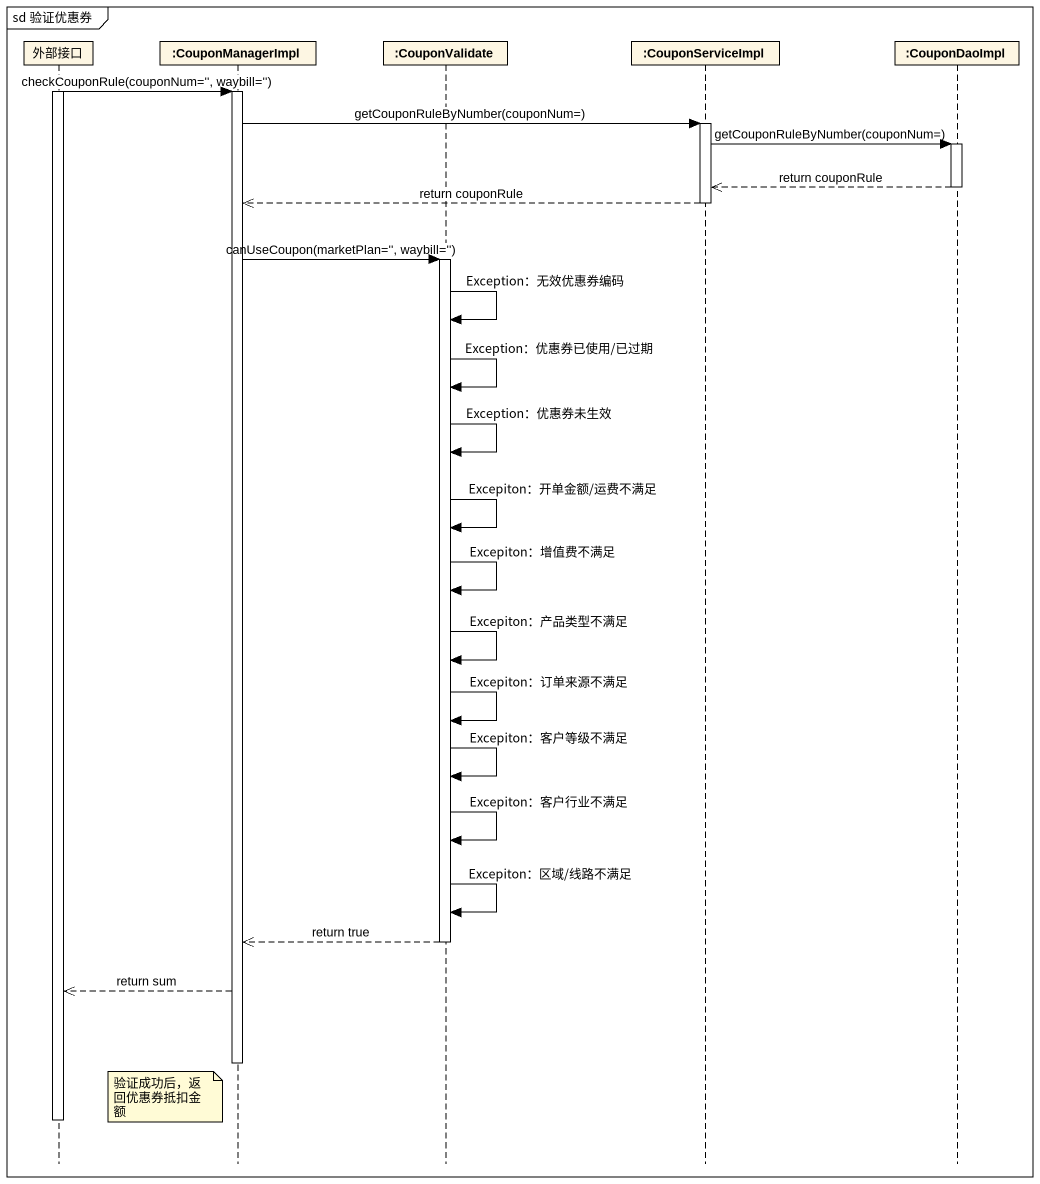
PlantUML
@startuml
mainframe sd 验证优惠券
hide footbox
participant 外部接口
participant ":CouponManagerImpl" as CouponManagerImpl
participant ":CouponValidate" as CouponValidate
participant ":CouponServiceImpl" as CouponServiceImpl
participant ":CouponDaoImpl" as CouponDaoImpl

activate 外部接口
外部接口 -> CouponManagerImpl : checkCouponRule(couponNum='', waybill='')
activate CouponManagerImpl
CouponManagerImpl -> CouponServiceImpl : getCouponRuleByNumber(couponNum=)
activate CouponServiceImpl
CouponServiceImpl -> CouponDaoImpl : getCouponRuleByNumber(couponNum=)
activate CouponDaoImpl
CouponDaoImpl -->> CouponServiceImpl : return couponRule
deactivate CouponDaoImpl
CouponServiceImpl -->> CouponManagerImpl : return couponRule
deactivate CouponServiceImpl
CouponManagerImpl -> CouponValidate : canUseCoupon(marketPlan='', waybill='')
activate CouponValidate
CouponValidate -> CouponValidate : Exception：无效优惠券编码
CouponValidate -> CouponValidate : Exception：优惠券已使用/已过期
CouponValidate -> CouponValidate : Exception：优惠券未生效
CouponValidate -> CouponValidate : Excepiton：开单金额/运费不满足
CouponValidate -> CouponValidate : Excepiton：增值费不满足
CouponValidate -> CouponValidate : Excepiton：产品类型不满足
CouponValidate -> CouponValidate : Excepiton：订单来源不满足
CouponValidate -> CouponValidate : Excepiton：客户等级不满足
CouponValidate -> CouponValidate : Excepiton：客户行业不满足
CouponValidate -> CouponValidate : Excepiton：区域/线路不满足
CouponValidate -->> CouponManagerImpl : return true
deactivate CouponValidate
CouponManagerImpl -->> 外部接口 : return sum
deactivate CouponManagerImpl
note left of CouponManagerImpl : 验证成功后，返回优惠券抵扣金额
deactivate 外部接口
@enduml
